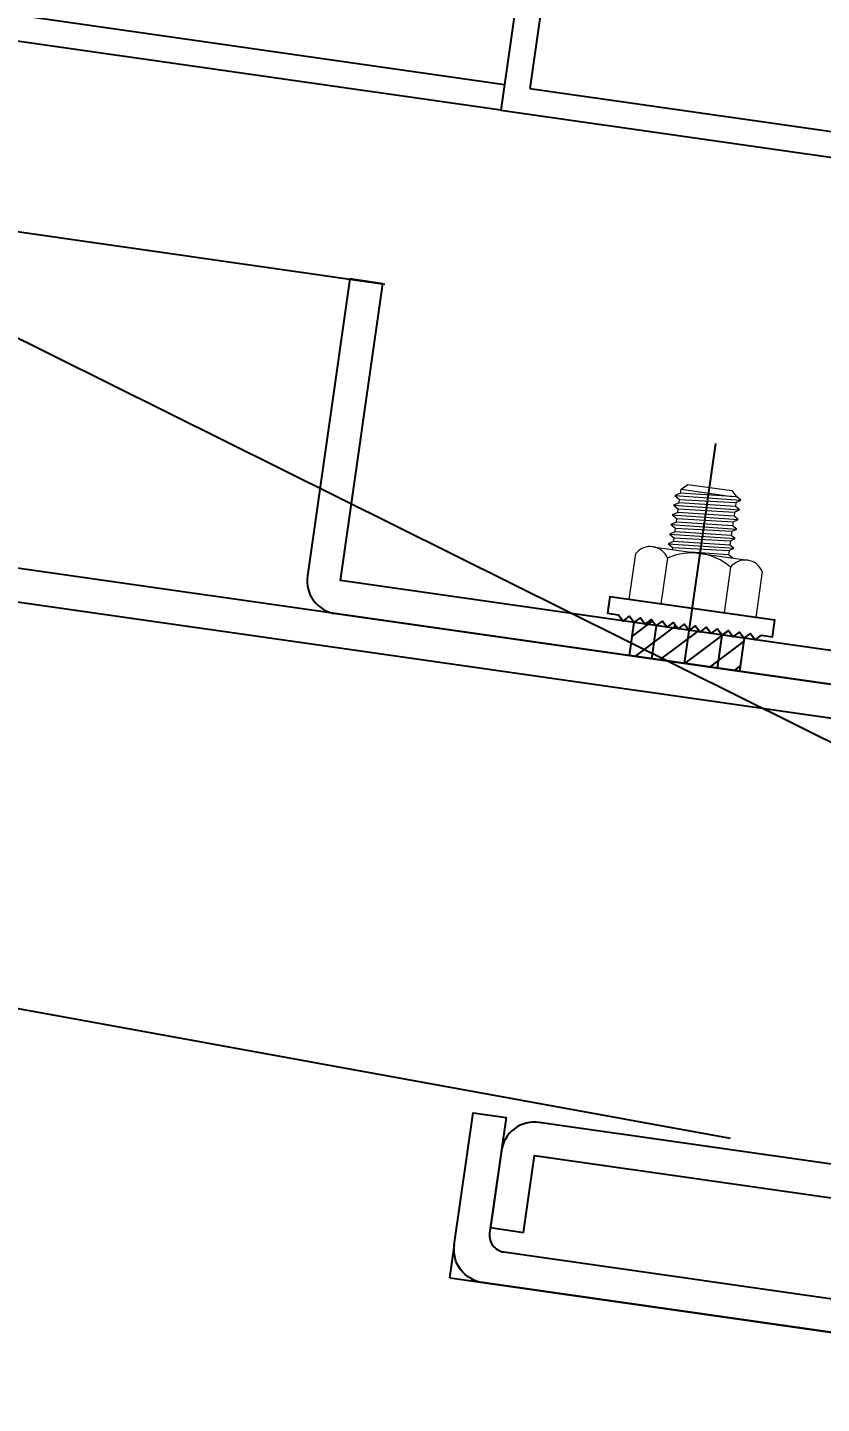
# Model space of a CAD drawing. Extents: x -3378 to 102197, y -3799 to 48702.
# Drawn here: x 58698.5 to 58770, y 32098 to 32221.9 of the extents above; entities that cross this region are included whole.
import ezdxf

# ---------------------------------------------------------------- set-up
doc = ezdxf.new("R2010")
doc.units = 0
for name, color, linetype in [('11', 11, 'Continuous'), ('3', 3, 'Continuous'), ('4', 4, 'Continuous'), ('6', 6, 'Continuous'), ('BCM-DIM', 54, 'Continuous'), ('GM_SECT_15', 15, 'Continuous'), ('LAYER3', 165, 'Continuous'), ('視覺模型鋁擠型暫替', 4, 'Continuous'), ('視覺模型鋁擠型暫替材質文字', 1, 'Continuous'), ('金屬面材 METAL PANEL', 2, 'Continuous')]:
    doc.layers.add(name, color=color, linetype=linetype)
doc.layers.add('12', color=3, linetype='Continuous', lineweight=9)
doc.layers.add('不顯示', color=254, linetype='Continuous', plot=False)
doc.styles.add('DIM', font='simplex.shx', dxfattribs={"bigfont": 'chineset.shx'})

# ---------------------------------------------------------------- blocks, each defined once
blk = doc.blocks.new('75x75x2.3t')
at = {"layer": 'GM_SECT_15'}
for points in [[(0, -75), (75, -75), (75, 0), (0, 0)], [(2.3, -72.7), (72.7, -72.7), (72.7, -2.3), (2.3, -2.3)]]:
    blk.add_lwpolyline(points, close=True, dxfattribs=at)
at = {"layer": '不顯示', "linetype": 'Continuous', "insert": (21.79, -38.48), "char_height": 3.5, "attachment_point": 1, "style": 'DIM'}
blk.add_mtext_dynamic_manual_height_columns('75x75x2.3t', width=3.4858, gutter_width=17.5, heights=[0], dxfattribs=at)
blk = doc.blocks.new('A$C19b21843')
at = {"layer": '11'}
blk.add_lwpolyline([(3.5, 4), (3, 3.5), (3.5, 3), (3, 2.5), (3.5, 2), (3, 1.5), (3.5, 1), (3.5, 0), (5, 0), (5, 15), (3.5, 15), (3.5, 14), (3, 13.5), (3.5, 13), (3, 12.5), (3.5, 12), (3, 11.5), (3.5, 11), (3, 10.5), (3.5, 10), (3, 9.5), (3.5, 9), (3, 8.5), (3.5, 8), (3, 7.5), (3.5, 7), (3, 6.5), (3.5, 6), (3, 5.5), (3.5, 5), (3, 4.5)], close=True, dxfattribs=at)
at = {"layer": '12'}
for p, q in [((5, 13.25), (9.17, 13.25)), ((10, 11.81), (10, 3.19)), ((9.17, 10.37), (5, 10.37)), ((10, 10.03), (10.19, 10.03)), ((10.46, 10.5), (10.89, 4.57)), ((10.73, 10.03), (11.06, 10.03)), ((11.34, 10.5), (11.77, 4.57)), ((11.61, 10.03), (11.94, 10.03)), ((12.21, 10.5), (12.64, 4.57)), ((12.48, 10.03), (12.81, 10.03)), ((13.09, 10.5), (13.52, 4.57)), ((13.36, 10.03), (13.69, 10.03)), ((13.96, 10.5), (14.39, 4.57)), ((14.23, 10.03), (14.56, 10.03)), ((14.84, 10.5), (15.27, 4.57)), ((10.62, 4.97), (10.25, 4.97)), ((11.5, 4.97), (11.13, 4.97)), ((12.38, 4.97), (12, 4.97)), ((13.25, 4.97), (12.88, 4.97)), ((14.12, 4.97), (13.75, 4.97)), ((15, 4.97), (14.63, 4.97)), ((9.17, 4.63), (5, 4.63)), ((10, 4.95), (10.02, 4.57)), ((9.17, 1.75), (5, 1.75))]:
    blk.add_line(p, q, dxfattribs=at)
for points in [[(10.73, 10.03), (10.46, 10.5), (10.19, 10.03), (10.62, 4.97), (10.89, 4.57), (11.13, 4.97)], [(11.61, 10.03), (11.34, 10.5), (11.06, 10.03), (11.5, 4.97), (11.77, 4.57), (12, 4.97)], [(12.48, 10.03), (12.21, 10.5), (11.94, 10.03), (12.38, 4.97), (12.64, 4.57), (12.88, 4.97)], [(13.36, 10.03), (13.09, 10.5), (12.81, 10.03), (13.25, 4.97), (13.52, 4.57), (13.75, 4.97)], [(14.23, 10.03), (13.96, 10.5), (13.69, 10.03), (14.12, 4.97), (14.39, 4.57), (14.63, 4.97)], [(15.11, 10.03), (14.84, 10.5), (14.56, 10.03), (15, 4.97), (15.27, 4.57), (15.5, 4.97)]]:
    blk.add_lwpolyline(points, close=True, dxfattribs=at)
for points in [[(15.11, 10.03), (15.47, 10.03), (15.47, 5.41)], [(15.47, 10.03), (16, 9.5), (16, 5.5), (15.5, 5)], [(10, 4.59), (10.02, 4.57), (10.25, 4.97), (10, 8.4)]]:
    blk.add_lwpolyline(points, dxfattribs=at)
for centre, radius, start, end in [((8.34, 11.81), 1.66, 300, 60), ((4.63, 7.5), 5.37, 327.686, 32.314), ((8.34, 3.19), 1.66, 300, 60)]:
    blk.add_arc(centre, radius, start, end, dxfattribs=at)
at = {"layer": '3'}
for p, q in [((1.77, 12.5), (3.38, 10.88)), ((0, 12.01), (3.25, 8.75)), ((3, 10.5), (0, 10.5)), ((0, 9.74), (3.12, 6.62)), ((0, 7.48), (3.49, 3.99)), ((0, 5.22), (2.72, 2.5)), ((0, 4.5), (3, 4.5)), ((0, 2.96), (0.46, 2.5))]:
    blk.add_line(p, q, dxfattribs=at)
at = {"layer": '4'}
blk.add_line((0, 7.5), (20, 7.5), dxfattribs=at)
at = {"layer": '6'}
blk.add_lwpolyline([(0, 12.5), (3, 12.5), (3.5, 12), (3, 11.5), (3.5, 11), (3, 10.5), (3.5, 10), (3, 9.5), (3.5, 9), (3, 8.5), (3.5, 8), (3, 7.5), (3.5, 7), (3, 6.5), (3.5, 6), (3, 5.5), (3.5, 5), (3, 4.5), (3.5, 4), (3, 3.5), (3.5, 3), (3, 2.5), (0, 2.5)], close=True, dxfattribs=at)
blk = doc.blocks.new('箭頭2')
at = {"layer": 'LAYER3', "ltscale": 10}
blk.add_line((0, -5.77), (0, -205.77), dxfattribs=at)
blk = doc.blocks.new('L3燈具')
at = {"layer": 'LAYER3', "xscale": -1, "rotation": 71.53372761617614}
blk.add_blockref('箭頭2', (-225.15, 102.04, 0.01), dxfattribs=at)
at = {"layer": 'LAYER3', "rotation": 87.64139388054957}
blk.add_blockref('箭頭2', (-242.13, 9.61, 0.01), dxfattribs=at)

msp = doc.modelspace()

# ---------------------------------------------------------------- linework, layer by layer
for p, q in [((58736.936, 32112.32), (58736.512, 32109.35)), ((58736.548, 32109.345), (58815.71, 32098.049))]:
    msp.add_line(p, q)
at = {"layer": 'GM_SECT_15'}
for p, q in [((58741.454, 32216.741, 0), (55940.931, 32616.365, 0)), ((58741.129, 32214.464, 0), (55938.652, 32614.367, 0))]:
    msp.add_line(p, q, dxfattribs=at)
at = {"layer": '金屬面材 METAL PANEL'}
for p, q in [((58428.852, 32241.88), (58730.693, 32198.809)), ((58823.866, 32155.21), (58427.722, 32211.737)), ((58427.722, 32208.707), (58823.442, 32152.24))]:
    msp.add_line(p, q, dxfattribs=at)
at = {"layer": '金屬面材 METAL PANEL', "linetype": 'Continuous', "elevation": 0}
msp.add_lwpolyline([(58727.525, 32199.261), (58723.711, 32172.532, 0.4142136), (58726.257, 32169.138), (58789.072, 32160.175, 0.4142136), (58792.465, 32162.721), (58798.031, 32201.726), (58811.236, 32199.841), (58811.66, 32202.811), (58798.455, 32204.696, 0.4142136), (58795.061, 32202.149), (58789.495, 32163.145), (58726.681, 32172.108), (58730.495, 32198.837)], format="xyb", close=True, dxfattribs=at)
at = {"layer": '金屬面材 METAL PANEL', "linetype": 'Continuous'}
for points in [[(58823.437, 32152.205), (58816.133, 32101.019, -0.4142136), (58812.74, 32098.473), (58739.482, 32108.926, -0.4142136), (58736.936, 32112.32), (58738.631, 32124.2), (58741.601, 32123.776), (58740.117, 32113.381, 0.4142136), (58741.39, 32111.684), (58813.163, 32101.443), (58820.467, 32152.629)], [(58743.158, 32113.452), (58744.147, 32120.382), (58814.435, 32110.352), (58814.859, 32113.322), (58744.571, 32123.352, 0.4142136), (58741.177, 32120.806), (58740.188, 32113.876)]]:
    msp.add_lwpolyline(points, format="xyb", close=True, dxfattribs=at)

# ---------------------------------------------------------------- block references
at = {"layer": 'BCM-DIM', "rotation": 81.87907304478298}
msp.add_blockref('A$C19b21843', (58765.089, 32163.597, 0), dxfattribs=at)
at = {"layer": '視覺模型鋁擠型暫替', "linetype": 'Continuous', "rotation": 352.0386746788479}
msp.add_blockref('L3燈具', (58797.778, 32115.735), dxfattribs=at)
at = {"layer": '視覺模型鋁擠型暫替材質文字', "linetype": 'Continuous', "rotation": 351.8790773316201}
msp.add_blockref('75x75x2.3t', (58751.724, 32288.714, 0), dxfattribs=at)

doc.saveas('drawing.dxf')
